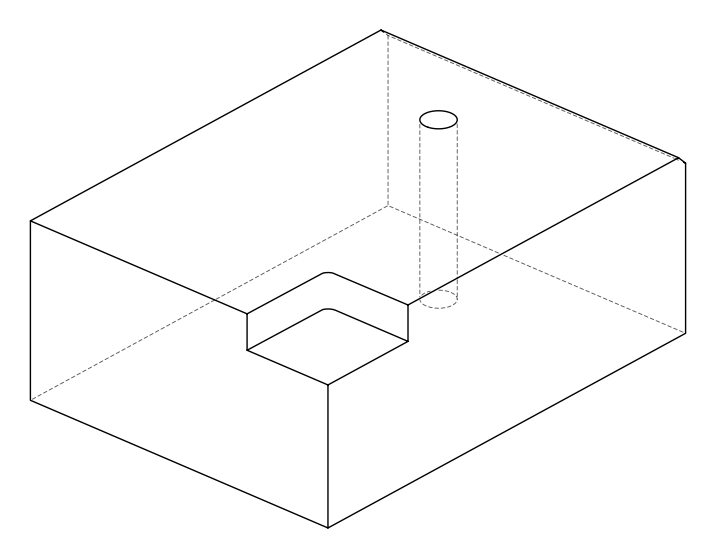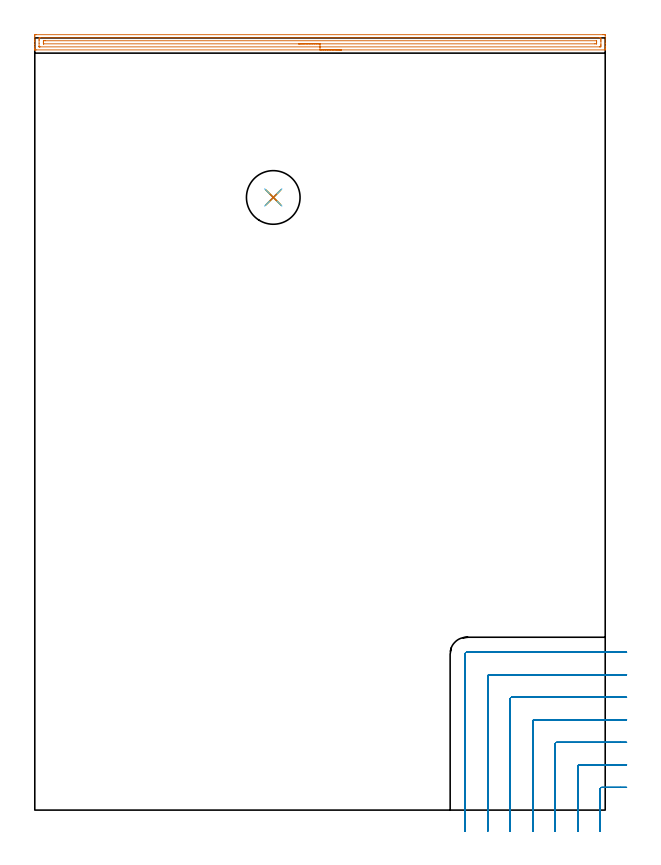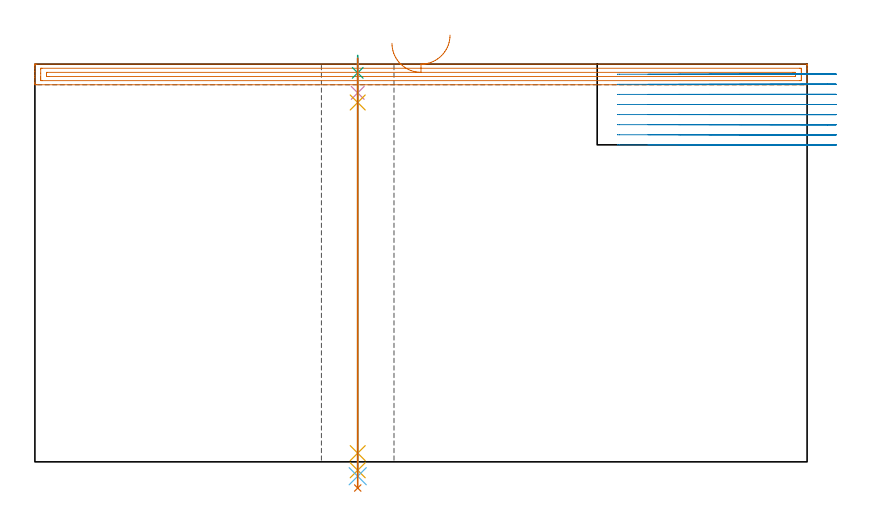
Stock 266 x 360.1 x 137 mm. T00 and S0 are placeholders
(PLAN: 7 operations, 6 tool changes, 20.5 min)
(1 AREA_MILL | FG_CHAMFER_SURFACE | UGT0205_001 | 6.57 min | 6711 mm3)
(2 MILL_CORNER_NOTCH_RECTANGULAR | CORNER_NOTCH_RECTANGULAR | UGT0201_132 | Follow Part, ap 3.5, ae 75% | 12.05 min | 161650 mm3)
(3 SPOT_DRILL | STEP1HOLE | NXT0321_9005460120000 | 0.05 min | 189 mm3)
(4 DRILL_BLIND_HOLE_INTO_CENTER | STEP1HOLE | NXT0301_037 | 0.05 min | 238 mm3)
(5 GUN_DRILL_THROUGH_HOLE | STEP1HOLE | UGT0307_002 | 0.62 min | 3582 mm3)
(6 SPADE_DRILL_TO_ENLARGE_THROUGH_HOLE | STEP1HOLE | UGT0306_006 | 0.58 min | 21809 mm3)
(7 DRILL_TO_ENLARGE_THROUGH_HOLE | STEP1HOLE | UGT0301_059 | 0.59 min | 41386 mm3)
(TOOL UGT0205_001 | Chamfer Mill 20 x 3 x 45 deg. | D20 FL50 Z2)
(TOOL UGT0201_132 | Carbide End Mill 14.0 | D14 FL30 Z4)
(TOOL NXT0321_9005460120000 | NC Spot Drill, 142deg, 12mm, Carbide, Uncoated | D12 PA142 FL30 Z2)
(TOOL NXT0301_037 | Carbide Drill 6.6mm [860.1-0660-033A1-MM 2214] | D6.6 PA140 FL53 Z2)
(TOOL UGT0307_002 | Gun Drill 6 mm | D6 PA130 FL24 Z1)
(TOOL UGT0306_006 | Spade Drill 15.5mm | D15.5 PA132 FL10 Z2)
(TOOL UGT0301_059 | Twist Drill 25 mm | D25 PA118 FL160 Z2)
(OP 1 AREA_MILL)
G17 G21 G94 G90
T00 M6
G54
G17 G0 G90 X143. Y354.5 S1061 M3
G43 Z147. H0
G94 G1 X142.962 Z146.128 F250.
X142.848 Z145.263
X142.659 Z144.411
X142.397 Z143.579
X142.063 Z142.773
X141.66 Z141.999
X141.191 Z141.264
X140.66 Z140.572
X140.071 Z139.928
X139.428 Z139.339
X138.736 Z138.808
X138. Z138.339
X137.226 Z137.936
X136.42 Z137.602
X135.588 Z137.34
X134.736 Z137.151
X133.871 Z137.037
X133. Z136.999
X0.632 Y354.501
X0.185 Y354.503 Z136.997
X0.132 Y354.502 Z136.995
X0.084 Y354.503 Z136.991
X0.003 Y354.507 Z136.984
X0. Y354.509 Z136.982
Y354.883 Z136.617
Y355.114 Z136.386
Y355.844 Z135.651
Y357.092 Z134.405
Y358.491 Z133.004
Y359.115 Z132.381
Y360.879 Z130.618
X0.003 Y361.138 Z130.359
X0.01 Y361.592 Z129.906
X0.169 Y361.595 Z129.903
X0.632 Y361.6 Z129.9
X264.899
X265.368 Y361.599 Z129.901
X265.831 Y361.595 Z129.903
X265.99 Y361.592 Z129.906
X266. Y361.138 Z130.359
Y357.609 Z133.886
Y356.21 Z135.286
Y355.844 Z135.651
Y355.114 Z136.386
Y354.883 Z136.617
X265.993 Y354.508 Z136.983
X265.992 Y354.503 Z136.988
X265.816 Y354.5 Z137.
X133. Z136.999
Y355.915 Z135.585
X2.421 Y355.916 Z135.584
X2.348
X2.034 Y355.922 Z135.578
X2.009 Y355.928 Z135.572
X2.005 Y355.952 Z135.548
X2.002 Y355.988 Z135.512
X2.001 Y356.022 Z135.478
X2. Y356.26 Z135.24
Y357.609 Z133.891
Y358.906 Z132.594
X2.002 Y359.373 Z132.127
X2.006 Y359.783 Z131.717
X2.019 Y360.179 Z131.321
X2.421 Y360.185 Z131.315
X2.492
X263.579
X263.651
X263.96 Y360.179 Z131.321
X263.99 Y360.078 Z131.422
X263.997 Y359.844 Z131.656
X263.999 Y359.373 Z132.127
X264. Y358.958 Z132.542
Y358.491 Z133.009
Y357.194 Z134.306
X263.998 Y356.727 Z134.773
X263.994 Y356.317 Z135.183
X263.981 Y355.921 Z135.579
X263.579 Y355.915 Z135.585
X263.508
X133.
Y357.329 Z134.171
X4.21 Y357.33 Z134.17
X4.116 Y357.331 Z134.169
X4.041 Y357.334 Z134.166
X4.021 Y357.336 Z134.164
X4.01 Y357.345 Z134.155
X4.007 Y357.402 Z134.098
X4.002 Y357.609 Z133.891
X4. Y357.816 Z133.684
X4.002 Y358.491 Z133.009
X4.004 Y358.694 Z132.806
X4.01 Y358.761 Z132.739
X4.069 Y358.765 Z132.735
X4.21 Y358.767 Z132.733
X4.821 Y358.771 Z132.729
X261.885
X261.961 Y358.77 Z132.73
X261.983 Y358.768 Z132.732
X261.989 Y358.766 Z132.734
X261.992 Y358.756 Z132.744
X261.996 Y358.698 Z132.802
X261.999 Y358.491 Z133.009
X262. Y358.284 Z133.216
X261.998 Y357.609 Z133.891
X261.996 Y357.406 Z134.094
X261.991 Y357.339 Z134.161
X261.931 Y357.335 Z134.165
X261.79 Y357.333 Z134.167
X261.18 Y357.329 Z134.171
X133.
X132.128 Z134.209
X131.263 Z134.323
X130.412 Z134.512
X129.58 Z134.774
X128.774 Z135.108
X128. Z135.511
X127.264 Z135.98
X126.572 Z136.511
X125.929 Z137.1
X125.339 Z137.743
X124.808 Z138.435
X124.34 Z139.171
X123.937 Z139.945
X123.603 Z140.751
X123.341 Z141.583
X123.152 Z142.435
X123.038 Z143.299
X123. Z144.171
G0 Z147.
M5
M2
(OP 2 MILL_CORNER_NOTCH_RECTANGULAR)
G17 G21 G94 G90
T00 M6
G54
G17 G0 G90 X276. Y10.6 S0 M3
G43 Z147. H0
Z133.525
G94 G1 X273. F250.
X264.395 F500.
G3 X263.7 Y9.905 R0.7
G1 Y-7.
Y-10. F250.
G0 Z147.
X276. Y21.1
Z133.525
G1 X273.
X253.895 F500.
G3 X253.2 Y20.405 R0.7
G1 Y-7.
Y-10. F250.
G0 Z147.
X276. Y31.6
Z133.525
G1 X273.
X243.396 F500.
G3 X242.7 Y30.904 R0.7
G1 Y-7.
Y-10. F250.
G0 Z147.
X276. Y42.1
Z133.525
G1 X273.
X232.896 F500.
G3 X232.2 Y41.404 R0.7
G1 Y-7.
Y-10. F250.
G0 Z147.
X276. Y52.6
Z133.525
G1 X273.
X222.396 F500.
G3 X221.7 Y51.904 R0.7
G1 Y-7.
Y-10. F250.
G0 Z147.
X276. Y63.1
Z133.525
G1 X273.
X211.896 F500.
G3 X211.2 Y62.404 R0.7
G1 Y-7.
Y-10. F250.
G0 Z147.
X276. Y73.6
Z133.525
G1 X273.
X201.396 F500.
G3 X200.7 Y72.904 R0.7
G1 Y-7.
Y-10. F250.
G0 Z147.
X276. Y10.6
Z130.05
G1 X273.
X264.395 F500.
G3 X263.7 Y9.905 R0.7
G1 Y-7.
Y-10. F250.
G0 Z147.
X276. Y21.1
Z130.05
G1 X273.
X253.895 F500.
G3 X253.2 Y20.405 R0.7
G1 Y-7.
Y-10. F250.
G0 Z147.
X276. Y31.6
Z130.05
G1 X273.
X243.396 F500.
G3 X242.7 Y30.904 R0.7
G1 Y-7.
Y-10. F250.
G0 Z147.
X276. Y42.1
Z130.05
G1 X273.
X232.896 F500.
G3 X232.2 Y41.404 R0.7
G1 Y-7.
Y-10. F250.
G0 Z147.
X276. Y52.6
Z130.05
G1 X273.
X222.396 F500.
G3 X221.7 Y51.904 R0.7
G1 Y-7.
Y-10. F250.
G0 Z147.
X276. Y63.1
Z130.05
G1 X273.
X211.896 F500.
G3 X211.2 Y62.404 R0.7
G1 Y-7.
Y-10. F250.
G0 Z147.
X276. Y73.6
Z130.05
G1 X273.
X201.396 F500.
G3 X200.7 Y72.904 R0.7
G1 Y-7.
Y-10. F250.
G0 Z147.
X276. Y10.6
Z126.575
G1 X273.
X264.395 F500.
G3 X263.7 Y9.905 R0.7
G1 Y-7.
Y-10. F250.
G0 Z147.
X276. Y21.1
Z126.575
G1 X273.
X253.895 F500.
G3 X253.2 Y20.405 R0.7
G1 Y-7.
Y-10. F250.
G0 Z147.
X276. Y31.6
Z126.575
G1 X273.
X243.396 F500.
G3 X242.7 Y30.904 R0.7
G1 Y-7.
Y-10. F250.
G0 Z147.
X276. Y42.1
Z126.575
G1 X273.
X232.896 F500.
G3 X232.2 Y41.404 R0.7
G1 Y-7.
Y-10. F250.
G0 Z147.
X276. Y52.6
Z126.575
G1 X273.
X222.396 F500.
G3 X221.7 Y51.904 R0.7
G1 Y-7.
Y-10. F250.
G0 Z147.
X276. Y63.1
Z126.575
G1 X273.
X211.896 F500.
G3 X211.2 Y62.404 R0.7
G1 Y-7.
Y-10. F250.
G0 Z147.
X276. Y73.6
Z126.575
G1 X273.
X201.396 F500.
G3 X200.7 Y72.904 R0.7
G1 Y-7.
Y-10. F250.
G0 Z147.
X276. Y10.6
Z123.1
G1 X273.
X264.395 F500.
G3 X263.7 Y9.905 R0.7
G1 Y-7.
Y-10. F250.
G0 Z147.
X276. Y21.1
Z123.1
G1 X273.
X253.895 F500.
G3 X253.2 Y20.405 R0.7
G1 Y-7.
Y-10. F250.
G0 Z147.
X276. Y31.6
Z123.1
G1 X273.
X243.396 F500.
G3 X242.7 Y30.904 R0.7
G1 Y-7.
Y-10. F250.
G0 Z147.
X276. Y42.1
Z123.1
G1 X273.
X232.896 F500.
G3 X232.2 Y41.404 R0.7
G1 Y-7.
Y-10. F250.
G0 Z147.
X276. Y52.6
Z123.1
G1 X273.
X222.396 F500.
G3 X221.7 Y51.904 R0.7
G1 Y-7.
Y-10. F250.
G0 Z147.
X276. Y63.1
Z123.1
G1 X273.
X211.896 F500.
G3 X211.2 Y62.404 R0.7
G1 Y-7.
Y-10. F250.
G0 Z147.
X276. Y73.6
Z123.1
G1 X273.
X201.396 F500.
G3 X200.7 Y72.904 R0.7
G1 Y-7.
Y-10. F250.
G0 Z147.
X276. Y10.6
Z119.625
G1 X273.
X264.395 F500.
G3 X263.7 Y9.905 R0.7
G1 Y-7.
Y-10. F250.
G0 Z147.
X276. Y21.1
Z119.625
G1 X273.
X253.895 F500.
G3 X253.2 Y20.405 R0.7
G1 Y-7.
Y-10. F250.
G0 Z147.
X276. Y31.6
Z119.625
G1 X273.
X243.396 F500.
G3 X242.7 Y30.904 R0.7
G1 Y-7.
Y-10. F250.
G0 Z147.
X276. Y42.1
Z119.625
G1 X273.
X232.896 F500.
G3 X232.2 Y41.404 R0.7
G1 Y-7.
Y-10. F250.
G0 Z147.
X276. Y52.6
Z119.625
G1 X273.
X222.396 F500.
G3 X221.7 Y51.904 R0.7
G1 Y-7.
Y-10. F250.
G0 Z147.
X276. Y63.1
Z119.625
G1 X273.
X211.896 F500.
G3 X211.2 Y62.404 R0.7
G1 Y-7.
Y-10. F250.
G0 Z147.
X276. Y73.6
Z119.625
G1 X273.
X201.396 F500.
G3 X200.7 Y72.904 R0.7
G1 Y-7.
Y-10. F250.
G0 Z147.
X276. Y10.6
Z116.15
G1 X273.
X264.395 F500.
G3 X263.7 Y9.905 R0.7
G1 Y-7.
Y-10. F250.
G0 Z147.
X276. Y21.1
Z116.15
G1 X273.
X253.895 F500.
G3 X253.2 Y20.405 R0.7
G1 Y-7.
Y-10. F250.
G0 Z147.
X276. Y31.6
Z116.15
G1 X273.
X243.396 F500.
G3 X242.7 Y30.904 R0.7
G1 Y-7.
Y-10. F250.
G0 Z147.
X276. Y42.1
Z116.15
G1 X273.
X232.896 F500.
G3 X232.2 Y41.404 R0.7
G1 Y-7.
Y-10. F250.
G0 Z147.
X276. Y52.6
Z116.15
G1 X273.
X222.396 F500.
G3 X221.7 Y51.904 R0.7
G1 Y-7.
Y-10. F250.
G0 Z147.
X276. Y63.1
Z116.15
G1 X273.
X211.896 F500.
G3 X211.2 Y62.404 R0.7
G1 Y-7.
Y-10. F250.
G0 Z147.
X276. Y73.6
Z116.15
G1 X273.
X201.396 F500.
G3 X200.7 Y72.904 R0.7
G1 Y-7.
Y-10. F250.
G0 Z147.
X276. Y10.6
Z112.675
G1 X273.
X264.395 F500.
G3 X263.7 Y9.905 R0.7
G1 Y-7.
Y-10. F250.
G0 Z147.
X276. Y21.1
Z112.675
G1 X273.
X253.895 F500.
G3 X253.2 Y20.405 R0.7
G1 Y-7.
Y-10. F250.
G0 Z147.
X276. Y31.6
Z112.675
G1 X273.
X243.396 F500.
G3 X242.7 Y30.904 R0.7
G1 Y-7.
Y-10. F250.
G0 Z147.
X276. Y42.1
Z112.675
G1 X273.
X232.896 F500.
G3 X232.2 Y41.404 R0.7
G1 Y-7.
Y-10. F250.
G0 Z147.
X276. Y52.6
Z112.675
G1 X273.
X222.396 F500.
G3 X221.7 Y51.904 R0.7
G1 Y-7.
Y-10. F250.
G0 Z147.
X276. Y63.1
Z112.675
G1 X273.
X211.896 F500.
G3 X211.2 Y62.404 R0.7
G1 Y-7.
Y-10. F250.
G0 Z147.
X276. Y73.6
Z112.675
G1 X273.
X201.396 F500.
G3 X200.7 Y72.904 R0.7
G1 Y-7.
Y-10. F250.
G0 Z147.
X276. Y10.6
Z109.2
G1 X273.
X264.395 F500.
G3 X263.7 Y9.905 R0.7
G1 Y-7.
Y-10. F250.
G0 Z147.
X276. Y21.1
Z109.2
G1 X273.
X253.895 F500.
G3 X253.2 Y20.405 R0.7
G1 Y-7.
Y-10. F250.
G0 Z147.
X276. Y31.6
Z109.2
G1 X273.
X243.396 F500.
G3 X242.7 Y30.904 R0.7
G1 Y-7.
Y-10. F250.
G0 Z147.
X276. Y42.1
Z109.2
G1 X273.
X232.896 F500.
G3 X232.2 Y41.404 R0.7
G1 Y-7.
Y-10. F250.
G0 Z147.
X276. Y52.6
Z109.2
G1 X273.
X222.396 F500.
G3 X221.7 Y51.904 R0.7
G1 Y-7.
Y-10. F250.
G0 Z147.
X276. Y63.1
Z109.2
G1 X273.
X211.896 F500.
G3 X211.2 Y62.404 R0.7
G1 Y-7.
Y-10. F250.
G0 Z147.
X276. Y73.6
Z109.2
G1 X273.
X201.396 F500.
G3 X200.7 Y72.904 R0.7
G1 Y-7.
Y-10. F250.
G0 Z147.
M5
M2
(OP 3 SPOT_DRILL)
G17 G21 G94 G90
T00 M6
G54
G17 G0 G90 X111.2 Y285.7 S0 M3
G43 Z147. H0
G94 G81 G98 Z134. F250. R140.
G80
M5
M2
(OP 4 DRILL_BLIND_HOLE_INTO_CENTER)
G17 G21 G94 G90
T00 M6
G54
G17 G0 G90 X111.2 Y285.7 S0 M3
G43 Z147. H1
G94 G81 G98 Z127.1 F250. R139.
G80
M5
M2
(OP 5 GUN_DRILL_THROUGH_HOLE)
G17 G21 G94 G90
T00 M6
G54
G17 G0 G90 X111.2 Y285.7 M8
G43 Z147. H0
Z134.192
S716 M3
G94 G1 Z123.793 F125. M26
G4 X.084
Z3. F250.
G4 X.084
Z-2.899 F125.
G4 X.084
M5
M9
G0 Z134.192
Z147.
M2
(OP 6 SPADE_DRILL_TO_ENLARGE_THROUGH_HOLE)
G17 G21 G94 G90
T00 M6
G54
G17 G0 G90 X111.2 Y285.7 S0 M3
G43 Z147. H0
G94 G73 G98 Z-4.951 F250. Q14.195 R139.
G80
M5
M2
(OP 7 DRILL_TO_ENLARGE_THROUGH_HOLE)
G17 G21 G94 G90
T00 M6
G54
G17 G0 G90 X111.2 Y285.7 S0 M3
G43 Z147. H0
G94 G73 G98 Z-9.011 F250. Q24.335 R139.
G80
M5
M2
